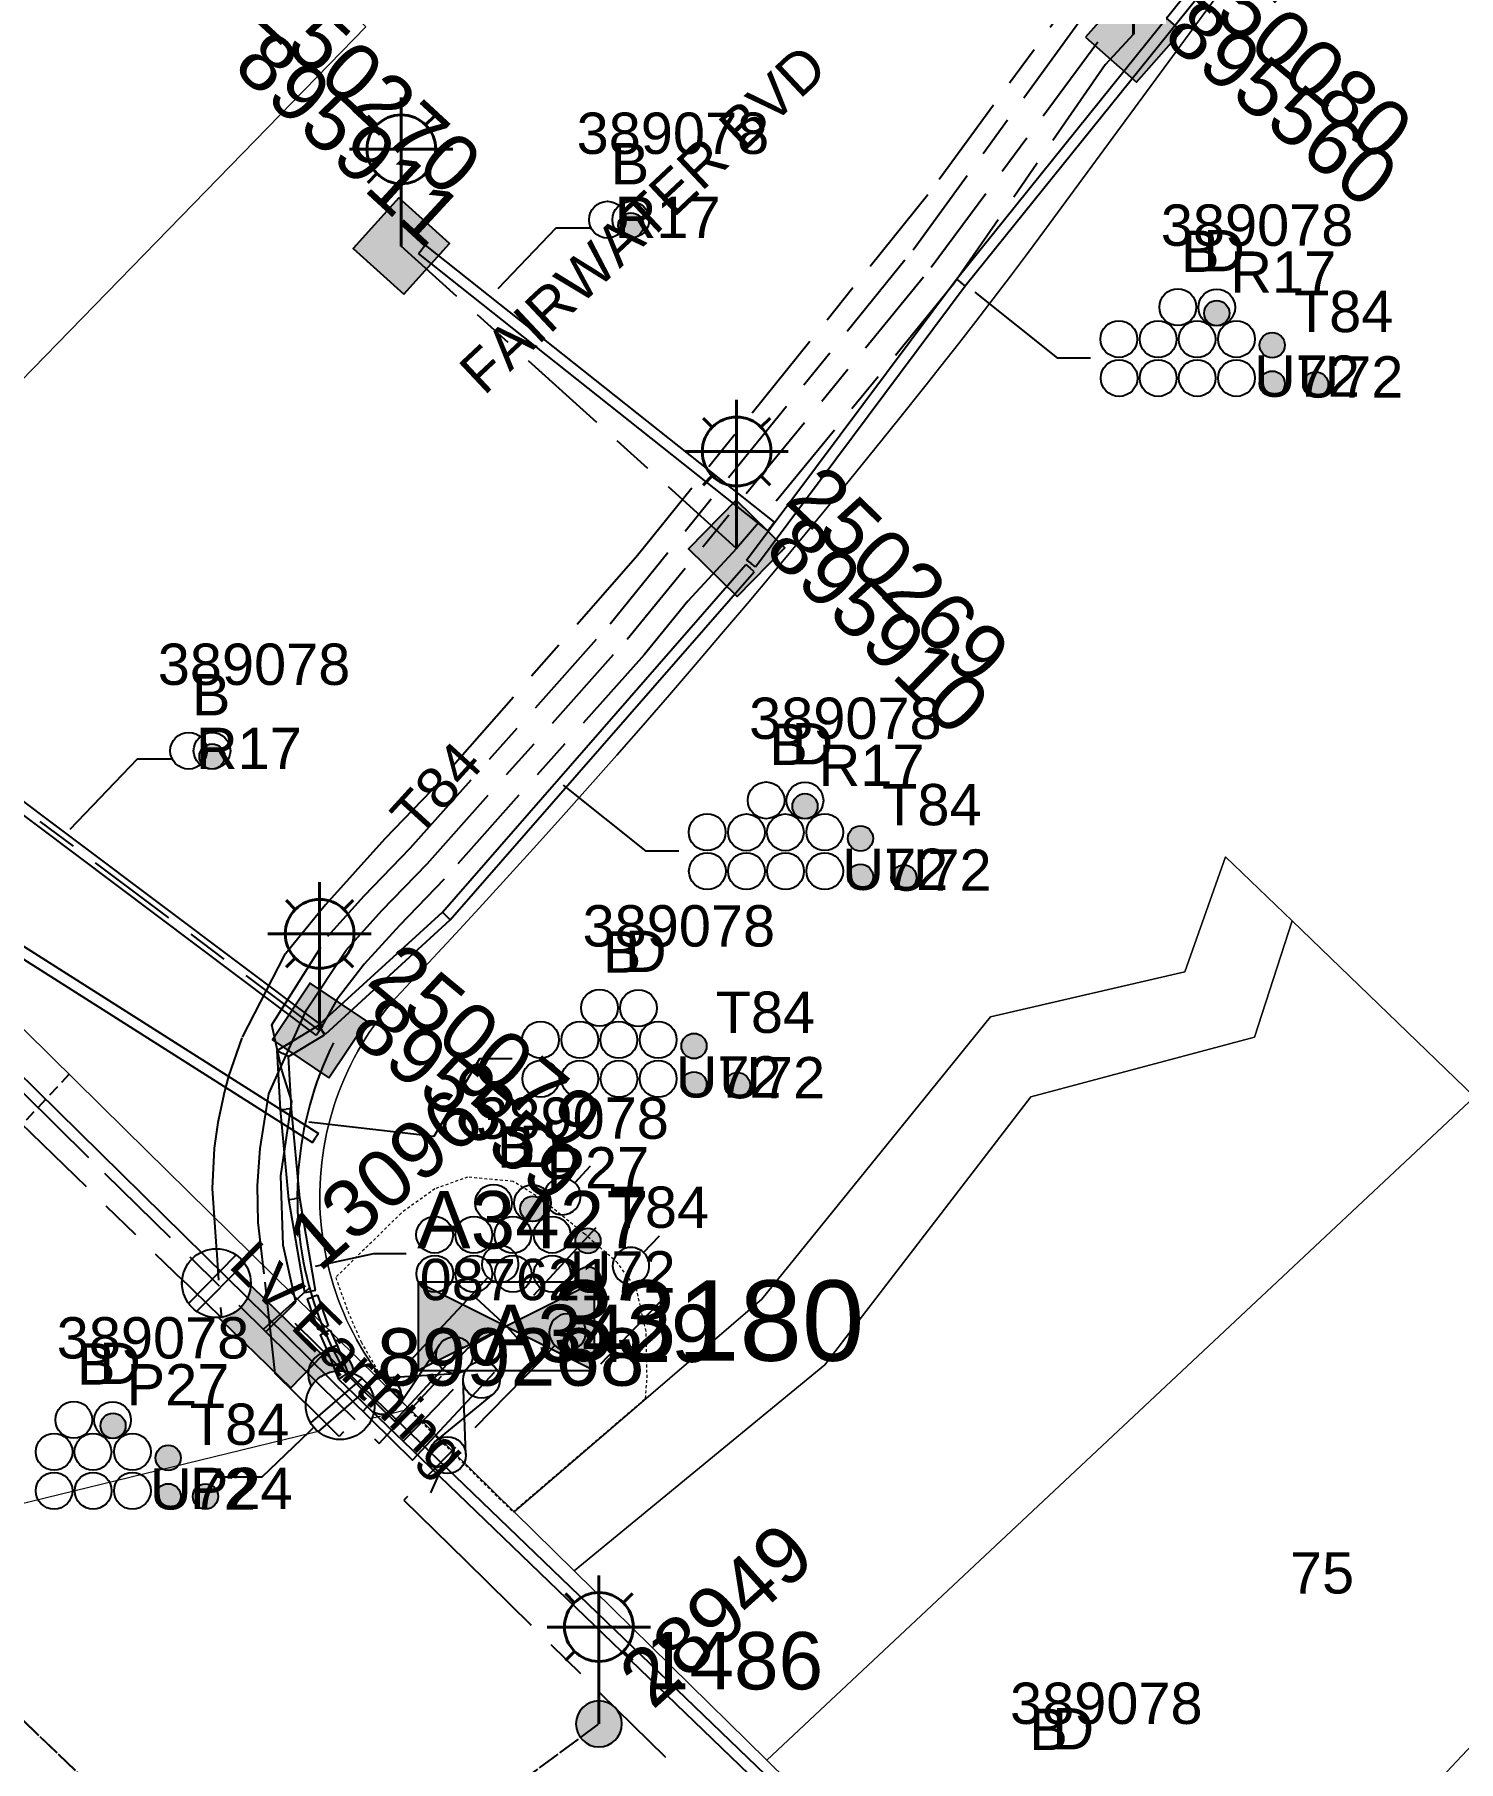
# Model space of a CAD drawing. Header units: metres. Extents: x 305195 to 306755, y 6261447 to 6263623.
# Drawn here: x 305602.4 to 305664.5, y 6262127.2 to 6262202.4 of the extents above; entities that cross this region are included whole.
import ezdxf
from ezdxf.enums import TextEntityAlignment as Align

# ---------------------------------------------------------------- set-up
doc = ezdxf.new("R2010")
doc.units = ezdxf.units.M
for name, pattern in [('Cable Exist OH', [1, 1, 0]), ('Cable Exist UG', [8.2, 4, -1.2, 1.8, -1.2]), ('DASHED', [0.75, 0.5, -0.25]), ('HIDDEN', [0.375, 0.25, -0.125]), ('HIDDEN2', [0.1875, 0.125, -0.0625])]:
    doc.linetypes.add(name, pattern=pattern)
doc.layers.get('0').update_dxf_attribs({"color": 6})
for name, color, linetype, lineweight in [('Cadastre Land Parcels_SP_EXT', 9, 'Continuous', 5), ('Cadastre Other Property_SP_EXT', 9, 'HIDDEN', 5), ('Cadastre Roads_SP_EXT', 9, 'Continuous', 5)]:
    doc.layers.add(name, color=color, linetype=linetype, lineweight=lineweight)
for name, color, linetype in [('Duct_SP_EXT', 7, 'Continuous'), ('Equip_HV_EXT', 7, 'Continuous'), ('Equip_LV_EXT', 7, 'Continuous'), ('Equip_SP_SL_EXT', 7, 'Continuous'), ('Mains_HV_EXT', 7, 'Continuous'), ('Mains_LV_EXT', 7, 'Continuous'), ('Mains_LV_SL_EXT', 7, 'Continuous'), ('Mains_SL_EXT', 7, 'Continuous'), ('Sub_SP_EXT', 7, 'Continuous'), ('SupportsOH_SP_TR_HV_LV_SL_EXT', 7, 'Continuous'), ('SupportsUG_SP_LV_EXT', 7, 'Continuous'), ('SupportsUG_SP_LV_SL_EXT', 7, 'Continuous'), ('Trench_SP_EXT', 7, 'Continuous')]:
    doc.layers.add(name, color=color, linetype=linetype)
doc.layers.add('UNKNOWN_FEATURES', color=1, linetype='DASHED', plot=False)
doc.styles.add('COLUMN_LABEL', font='arial.ttf')
doc.styles.add('iecARIAL', font='arial.ttf', dxfattribs={"height": 2})
doc.styles.add('POLE_LABEL', font='arial.ttf')
doc.styles.get("Standard").update_dxf_attribs({"font": 'arial.ttf'})
doc.styles.add('SWITCH_LABEL', font='arial.ttf', dxfattribs={"height": 2.5})
doc.linetypes.add('Cable E UG', pattern='A,6,-0.5,["E",Standard,S=1.7,R=0,X=0.5,Y=-1],-2.9', length=9.4)

# ---------------------------------------------------------------- blocks, each defined once
blk = doc.blocks.new('SUB_PADMOUNT_EXT')
for points in [[(0, 0), (-3.84, 1.92), (-3.84, -1.92)], [(0, 0), (3.84, 1.92), (3.84, -1.92)]]:
    blk.add_hatch(color=256).paths.add_polyline_path(points)
for p, q in [((3.84, 1.92), (-3.84, -1.92)), ((-3.84, 1.92), (3.84, -1.92))]:
    blk.add_line(p, q)
blk.add_lwpolyline([(-3.84, -1.92), (3.84, -1.92), (3.84, 1.92), (-3.84, 1.92)], close=True)
for tag, height, flags, p in [('ASSET_NUM', 3.5, 8, (2, 2)), ('STREET_CODE', 0.2, 9, (1.5, 0)), ('OPERATING_VOLTAGE', 0.2, 9, (1.5, -0.6)), ('ORIENTATION', 0.2, 9, (1.5, -0.8)), ('CONSTRUCTED_VOLTAGE', 0.2, 9, (1.5, -0.2)), ('NO_PHASES', 0.2, 9, (1.5, -0.4)), ('OWNED_BY', 0.2, 9, (1.5, -1)), ('OPERATED_BY', 0.2, 9, (1.5, -1.2)), ('SECONDARY_VOLTAGE', 0.2, 9, (1.5, -1.6)), ('MAINTAINED_BY', 0.2, 9, (1.5, -1.4)), ('STATE', 0.2, 9, (1.5, -1.8)), ('SUBSTATION_TYPE', 0.2, 9, (1.5, -2.2)), ('PARENT', 0.2, 9, (1.5, -2)), ('STREETNAME', 0.2, 9, (1.5, -3)), ('USAGE', 0.2, 9, (1.5, -2.4)), ('LEGEND', 0.2, 9, (1.5, -2.6)), ('LOCATION', 0.2, 9, (1.5, -2.8)), ('Z', 0.2, 1, (1.5, -3.6)), ('SUBURB', 0.2, 9, (1.5, -3.2)), ('NOTES', 0.2, 9, (1.5, -3.4))]:
    blk.add_attdef(tag, text='', height=height, dxfattribs=dict(flags=flags)).set_placement(p, align=Align.MIDDLE_LEFT)
blk = doc.blocks.new('COLUMN_EXT')
blk.add_hatch(color=256).paths.add_polyline_path([(-1.485, 1.485), (-1.485, -1.485), (1.485, -1.485), (1.485, 1.485)])
blk.add_lwpolyline([(-1.485, -1.485), (1.485, -1.485), (1.485, 1.485), (-1.485, 1.485)], close=True)
for tag, height, style, flags, p in [('ASSET_NUM', 2.5, 'COLUMN_LABEL', 8, (2, 2)), ('STRUCTURE_PLANT_NUMBER', 0.2, 'POLE_LABEL', 9, (1.813, 0.031)), ('STREET_CODE', 0.2, 'COLUMN_LABEL', 9, (1.813, -0.2))]:
    blk.add_attdef(tag, text='', height=height, dxfattribs=dict(style=style, flags=flags)).set_placement(p, align=Align.MIDDLE_LEFT)
at = {"flags": 9}
for tag, p in [('OWNED_BY', (1.813, -0.6)), ('STATE', (1.813, -0.8)), ('COLUMN_TYPE', (1.813, -0.4)), ('STREETNAME', (1.813, -1.6)), ('USAGE', (1.813, -1)), ('LEGEND', (1.813, -1.2)), ('LOCATION', (1.813, -1.4)), ('SUBURB', (1.813, -1.8)), ('NOTES', (1.813, -2))]:
    blk.add_attdef(tag, text='', height=0.2, dxfattribs=at).set_placement(p, align=Align.MIDDLE_LEFT)
at = {"flags": 1}
blk.add_attdef('Z', (1.813, -2.351), '', height=0.2, dxfattribs=at)
blk = doc.blocks.new('PILLAR_EXT')
blk.add_hatch(color=256).paths.add_polyline_path([(-2.475, 0.99), (-2.475, -0.99), (2.475, -0.99), (2.475, 0.99)])
blk.add_lwpolyline([(-2.475, -0.99), (2.475, -0.99), (2.475, 0.99), (-2.475, 0.99)], close=True)
at = {"style": 'iecARIAL', "flags": 8}
blk.add_attdef('ASSET_NUM', (1.5, 3.5), '', height=2.5, dxfattribs=at)
for tag, p, flags in [('OWNED_BY', (0, -0.2), 9), ('STATE', (0, -0.4), 9), ('SUPPORT_TYPE', (0, -0.6), 9), ('USAGE', (0, -0.8), 9), ('LEGEND', (0, -1), 9), ('LOCATION', (0, -1.2), 9), ('NOTES', (0, -1.4), 9), ('PARENT', (0, -1.6), 9), ('STREETNAME', (0, -1.8), 9), ('SUBURB', (0, -2), 1)]:
    blk.add_attdef(tag, p, '', height=0.2, dxfattribs=dict(flags=flags))
blk = doc.blocks.new('DUCT_EXT')
blk.add_circle((0, 0.8), 0.8)
at = {"flags": 1}
blk.add_attdef('Z', (0, 0), '', height=0.2, dxfattribs=at)
at = {"flags": 9}
for tag, p in [('DUCT_CODE', (0, 0)), ('XSECT_TYPE', (0, -0.2)), ('STATE', (0, -0.6)), ('FB_REFERENCE', (0, -0.4)), ('NOTES', (0, -0.8))]:
    blk.add_attdef(tag, text='', height=0.2, dxfattribs=at).set_placement(p, align=Align.MIDDLE_LEFT)
blk = doc.blocks.new('SL_LANTERN_EXT')
at = {"lineweight": 40}
for p, q in [((0, 1.968), (0, 6.468)), ((-1.459, 5.676), (-1.061, 5.278)), ((1.458, 5.676), (1.06, 5.278)), ((-2.25, 4.218), (2.25, 4.218)), ((-1.459, 2.759), (-1.061, 3.157)), ((1.458, 2.759), (1.06, 3.157)), ((0, 0), (0, 2.721))]:
    blk.add_line(p, q, dxfattribs=at)
blk.add_circle((0, 4.218), 1.5, dxfattribs=at)
at = {"style": 'iecARIAL', "flags": 8}
blk.add_attdef('ASSET_NUM', (1.5, 1.5), '', height=2.5, dxfattribs=at)
for tag, p, height, flags in [('CONSTRUCTED_VOLTAGE', (0.981, -0.653), 0.2, 9), ('CONTROL_TYPE', (0.981, -0.853), 0.2, 9), ('OPERATING_VOLTAGE', (0.981, -1.653), 0.2, 9), ('LANTERN_PURPOSE', (0.981, -1.053), 0.2, 9), ('LANTERN_TYPE', (0.981, -1.253), 0.2, 9), ('NO_PHASES', (0.981, -1.453), 0.2, 9), ('LNUMBER', (2.181, -3.253), 2.5, 8), ('ORIENTATION', (0.981, -1.853), 0.2, 9), ('OWNED_BY', (0.981, -2.053), 0.2, 9), ('STATE', (0.981, -2.253), 0.2, 9), ('USAGE', (0.981, -2.453), 0.2, 9), ('CEXIST', (0.981, -2.653), 0.2, 9), ('CNEW', (0.981, -2.853), 0.2, 9), ('CNUMBER', (0.981, -3.053), 0.2, 9), ('CREMOVE', (0.981, -3.253), 0.2, 9), ('CREPLACE', (0.981, -3.453), 0.2, 9), ('LKINGHEIGHT', (0.981, -3.653), 0.2, 9), ('LBRACKET', (0.981, -3.853), 0.2, 9), ('LBRACKETVOCAB', (0.981, -4.053), 0.2, 9), ('LCATEGORY', (0.981, -4.253), 0.2, 9), ('LCHARGE1', (0.981, -4.453), 0.2, 9), ('LCHARGE1PERCENT', (0.981, -4.653), 0.2, 9), ('LCHARGE2', (0.981, -4.853), 0.2, 9), ('LCHARGE2PERCENT', (0.981, -5.053), 0.2, 9), ('LCHARGE3', (0.981, -5.253), 0.2, 9), ('LCHARGE3PERCENT', (0.981, -5.453), 0.2, 9), ('LEXIST', (0.981, -5.653), 0.2, 9), ('LLAMP', (0.981, -5.853), 0.2, 9), ('LLAMPVOCAB', (0.981, -6.053), 0.2, 9), ('LMAST', (0.981, -6.253), 0.2, 9), ('LMASTVOCAB', (0.981, -6.453), 0.2, 9), ('LNEW', (0.981, -6.653), 0.2, 9), ('LANTNUMBER', (0.981, -6.853), 0.2, 9), ('LOUTREACH', (0.981, -7.253), 0.2, 9), ('LOUTREACHVOCAB', (0.981, -7.453), 0.2, 9), ('LRATECODE', (0.981, -7.653), 0.2, 9), ('LREMOVE', (0.981, -7.853), 0.2, 9), ('LREPLACE', (0.981, -8.053), 0.2, 9), ('LTYPE', (0.981, -8.253), 0.2, 9), ('LTYPEVOCAB', (0.981, -8.453), 0.2, 9), ('LEGEND', (0.981, -8.653), 0.2, 9), ('LOCATION', (0.981, -8.853), 0.2, 9), ('NOTES', (0.981, -9.053), 0.2, 9), ('STREETNAME', (0.981, -9.253), 0.2, 9), ('SUBURB', (0.981, -9.453), 0.2, 1)]:
    blk.add_attdef(tag, p, '', height=height, dxfattribs=dict(flags=flags))
blk = doc.blocks.new('POLE_EXT')
blk.add_hatch(color=256).paths.add_polyline_path([(-1, 0, 1), (1, 0, 1)])
blk.add_lwpolyline([(-1, 0, 1), (1, 0, 1)], format="xyb", close=True)
for tag, height, flags, p in [('pNumber', 2.5, 8, (-17.84, 2.067)), ('OWNED_BY', 0.2, 9, (1.355, -0.4)), ('SPECIAL_USE', 0.2, 9, (1.355, -0.8)), ('PARENT', 0.2, 9, (1.355, -0.6)), ('cLV', 0.2, 9, (1.355, -1.4)), ('STATE', 0.2, 9, (1.355, -1)), ('hDepth', 0.2, 9, (1.355, -1.6)), ('USAGE', 0.2, 9, (1.355, -1.2)), ('cHV', 0.2, 9, (1.355, -2)), ('hDia', 0.2, 9, (1.355, -1.8)), ('LBRACKET', 0.2, 9, (1.355, -2.2)), ('LExisting', 0.2, 9, (1.355, -2.4)), ('LANTNUMBER', 0.2, 9, (1.355, -2.6)), ('LOther', 0.2, 9, (1.355, -2.8)), ('LRemove', 0.2, 9, (1.355, -3)), ('cLinedev', 0.2, 9, (1.355, -3.4)), ('pExisting', 0.2, 9, (1.355, -3.8)), ('LEGEND', 0.2, 9, (1.355, -3.2)), ('LOCATION', 0.2, 9, (1.355, -3.6)), ('pFooting', 0.2, 9, (1.355, -4.4)), ('pNew', 0.2, 9, (1.355, -4.6)), ('PFNUMBER', 0.2, 9, (1.355, -4)), ('NEWPFNUMBER', 0.2, 9, (1.355, -4.2)), ('pRelocate', 0.2, 9, (1.355, -5)), ('pRemove', 0.2, 9, (1.355, -5.2)), ('cspan', 0.2, 9, (1.355, -6)), ('pReplace', 0.2, 9, (1.355, -5.4)), ('pStay', 0.2, 9, (1.355, -5.6)), ('pType', 0.2, 9, (1.355, -5.8)), ('STREETNAME', 0.2, 9, (1.355, -6.2)), ('SUBURB', 0.2, 9, (1.355, -6.4)), ('NOTES', 0.2, 9, (1.355, -6.6)), ('MAINTAINED_BY', 0.2, 9, (1.355, -6.814)), ('OPERATED_BY', 0.2, 9, (1.355, -7.014))]:
    blk.add_attdef(tag, text='', height=height, dxfattribs=dict(flags=flags)).set_placement(p, align=Align.MIDDLE_LEFT)
at = {"style": 'POLE_LABEL'}
for tag, height, flags, p in [('ASSET_NUM', 2.5, 8, (2, 2)), ('STRUCTURE_PLANT_NUMBER', 0.2, 9, (1.355, 0.028)), ('STREET_CODE', 0.2, 9, (1.355, -0.2))]:
    blk.add_attdef(tag, text='', height=height, dxfattribs=dict(at, flags=flags)).set_placement(p, align=Align.MIDDLE_LEFT)
at = {"flags": 1}
blk.add_attdef('Z', (1.355, -7.328), '', height=0.2, dxfattribs=at)
blk = doc.blocks.new('LV_UG_DFUSE_CLOSED_EXT')
for points in [[(1, 0), (0, 0)], [(5.04, 0.726), (2.156, -0.717)], [(5.049, -0.707), (2.156, 0.717)], [(6.2, 0.013), (7.2, 0.013)]]:
    blk.add_lwpolyline(points)
for centre in [(1.8, 0), (5.4, 0.011)]:
    blk.add_circle(centre, 0.8)
at = {"flags": 9}
for tag, p in [('ACTUAL_STATUS', (0, 0)), ('OPERATING_VOLTAGE', (0, -0.6)), ('ORIENTATION', (0, -0.8)), ('CONSTRUCTED_VOLTAGE', (0, -0.2)), ('NO_PHASES', (0, -0.4)), ('STATE', (0, -1)), ('SWITCH_TYPE', (0, -1.2)), ('USAGE', (0, -1.4)), ('NOTES', (0, -1.6))]:
    blk.add_attdef(tag, text='', height=0.2, dxfattribs=at).set_placement(p, align=Align.MIDDLE_LEFT)
at = {"flags": 1}
blk.add_attdef('Z', (0, 0), '', height=0.2, dxfattribs=at)
blk = doc.blocks.new('LV_UG_LINKS_CLOSED_EXT')
blk.add_wipeout([(-1.056, 1.057), (-1.18, 0.916), (-1.286, 0.761), (-1.371, 0.594), (-1.435, 0.417), (-1.476, 0.234), (-1.493, 0.047), (-1.487, -0.14), (-1.458, -0.326), (-1.406, -0.506), (-1.331, -0.678), (-1.236, -0.839), (-1.121, -0.988), (-0.988, -1.12), (-0.84, -1.235), (-0.679, -1.331), (-0.506, -1.406), (-0.326, -1.458), (-0.141, -1.487), (0.047, -1.493), (0.233, -1.476), (0.416, -1.435), (0.593, -1.371), (0.76, -1.286), (0.915, -1.181), (1.056, -1.057), (1.18, -0.916), (1.286, -0.761), (1.371, -0.594), (1.435, -0.417), (1.476, -0.234), (1.493, -0.047), (1.487, 0.14), (1.458, 0.326), (1.406, 0.506), (1.331, 0.678), (1.236, 0.839), (1.121, 0.988), (0.988, 1.12), (0.84, 1.235), (0.679, 1.331), (0.506, 1.406), (0.326, 1.458), (0.141, 1.487), (-0.047, 1.493), (-0.233, 1.476), (-0.416, 1.435), (-0.593, 1.371), (-0.76, 1.286), (-0.915, 1.181)])
for p, q in [((-0.25, -1.479), (-0.25, 1.479)), ((0.25, -1.479), (0.25, 1.479))]:
    blk.add_line(p, q)
blk.add_circle((0, 0), 1.5)
at = {"flags": 9}
for tag, p in [('ACTUAL_STATUS', (0, 0)), ('OPERATING_VOLTAGE', (0, -0.6)), ('ORIENTATION', (0, -0.8)), ('CONSTRUCTED_VOLTAGE', (0, -0.2)), ('NO_PHASES', (0, -0.4)), ('STATE', (0, -1)), ('SWITCH_TYPE', (0, -1.2)), ('USAGE', (0, -1.4)), ('NOTES', (0, -1.6))]:
    blk.add_attdef(tag, text='', height=0.2, dxfattribs=at).set_placement(p, align=Align.MIDDLE_LEFT)
at = {"flags": 1}
blk.add_attdef('Z', (0, 0), '', height=0.2, dxfattribs=at)
blk = doc.blocks.new('SWG_HOLEC_SU_EXT')
blk.add_line((1.8, -2), (5.8, -2))
for points in [[(1.8, -0.8, 1), (1.8, 0.8, 1)], [(5.8, -0.8, 1), (5.8, 0.8, 1)]]:
    blk.add_lwpolyline(points, format="xyb", close=True)
for points in [[(1, 0), (0, 0)], [(6.6, 0), (7.6, 0)]]:
    blk.add_lwpolyline(points)
at = {"style": 'SWITCH_LABEL', "flags": 8}
blk.add_attdef('ASSET_NUM', text='', height=2.5, rotation=179.95437, dxfattribs=at).set_placement((-2.4, 0), align=Align.MIDDLE_LEFT)
at = {"flags": 1}
blk.add_attdef('Z', (0, 0), '', height=0.2, dxfattribs=at)
at = {"flags": 9}
for tag, p in [('ACTUAL_STATUS', (0, -0.4)), ('CONSTRUCTED_VOLTAGE', (0, -0.6)), ('NO_PHASES', (0, -0.8)), ('OPERATING_VOLTAGE', (0, -1)), ('ORIENTATION', (0, -1.2)), ('OWNED_BY', (0, -1.4)), ('PARENT', (0, -1.6)), ('STATE', (0, -1.8)), ('SWITCH_TYPE', (0, -2)), ('USAGE', (0, -2.2)), ('STREETNAME', (0, -2.6)), ('SUBURB', (0, -2.8)), ('LOCATION', (0, -2.4)), ('NOTES', (0, -3))]:
    blk.add_attdef(tag, text='', height=0.2, dxfattribs=at).set_placement(p, align=Align.MIDDLE_LEFT)
at = {"style": 'SWITCH_LABEL', "flags": 9}
blk.add_attdef('STREET_CODE', text='', height=0.2, dxfattribs=at).set_placement((0, -0.2), align=Align.MIDDLE_LEFT)
blk = doc.blocks.new('CABLE_LARGE_EXT')
h = blk.add_hatch(color=256)
edge = h.paths.add_edge_path()
edge.add_arc((0, 0.55), 0.55, 0, 360)
blk.add_circle((0, 0.55), 0.55)
at = {"flags": 1}
blk.add_attdef('Z', (0, 0), '', height=0.2, dxfattribs=at)
at = {"flags": 9}
for tag, p in [('COND_CODE', (0, 0)), ('XSECT_SIZE', (0, -0.6)), ('STATE', (0, -0.4)), ('FB_REFERENCE', (0, -0.2)), ('NOTES', (0, -0.8))]:
    blk.add_attdef(tag, text='', height=0.2, dxfattribs=at).set_placement(p, align=Align.MIDDLE_LEFT)

msp = doc.modelspace()

# ---------------------------------------------------------------- linework, layer by layer
at = {"layer": 'Cadastre Land Parcels_SP_EXT', "linetype": 'Continuous'}
for points in [[(305616.862, 6262202.716), (305607.419, 6262211.852), (305578.041, 6262182.331), (305587.836, 6262172.933), (305616.862, 6262202.716)], [(305625.937, 6262135.461), (305636.851, 6262144.433), (305645.828, 6262156.111), (305655.58, 6262158.701), (305657.218, 6262163.77), (305654.321, 6262166.565), (305652.544, 6262161.555), (305644.08, 6262159.59), (305634.115, 6262147.293), (305623.317, 6262138.036), (305625.937, 6262135.461)], [(305634.325, 6262127.214), (305665.159, 6262156.109), (305657.218, 6262163.77), (305655.58, 6262158.701), (305645.828, 6262156.111), (305636.851, 6262144.433), (305625.937, 6262135.461), (305634.325, 6262127.214)], [(305649.98, 6262111.819), (305679.019, 6262142.761), (305665.159, 6262156.109), (305634.325, 6262127.214), (305649.98, 6262111.819)], [(305660.896, 6262101.083), (305689.97, 6262132.196), (305679.019, 6262142.761), (305649.98, 6262111.819), (305657.261, 6262104.659), (305660.896, 6262101.083)]]:
    msp.add_lwpolyline(points, close=True, dxfattribs=at)
msp.add_lwpolyline([(305656.296, 6262207.254), (305646.428, 6262193.835), (305645.69, 6262192.841), (305644.946, 6262191.849), (305644.197, 6262190.862), (305643.442, 6262189.88), (305642.68, 6262188.902), (305641.912, 6262187.929), (305641.216, 6262187.052), (305640.129, 6262185.687), (305639.036, 6262184.327), (305637.937, 6262182.972), (305636.832, 6262181.621), (305635.722, 6262180.275), (305634.606, 6262178.934), (305633.485, 6262177.597), (305632.358, 6262176.266), (305631.225, 6262174.939), (305630.086, 6262173.617), (305628.942, 6262172.299), (305627.793, 6262170.987), (305626.637, 6262169.68), (305625.477, 6262168.377), (305624.311, 6262167.079), (305623.139, 6262165.786), (305621.961, 6262164.498), (305620.779, 6262163.216), (305619.592, 6262161.938), (305618.397, 6262160.665), (305618.181, 6262160.43), (305617.97, 6262160.189), (305617.765, 6262159.943), (305617.567, 6262159.693), (305617.373, 6262159.436), (305617.188, 6262159.176), (305617.008, 6262158.911), (305616.835, 6262158.642), (305616.668, 6262158.368), (305616.508, 6262158.092), (305616.355, 6262157.809), (305616.209, 6262157.524), (305616.07, 6262157.235), (305615.938, 6262156.944), (305615.814, 6262156.649), (305615.696, 6262156.352), (305615.587, 6262156.051), (305615.484, 6262155.748), (305615.389, 6262155.441), (305615.301, 6262155.134), (305615.222, 6262154.823), (305615.149, 6262154.512), (305615.085, 6262154.199), (305615.029, 6262153.885), (305614.98, 6262153.568), (305614.94, 6262153.252), (305614.907, 6262152.933), (305614.882, 6262152.615), (305614.865, 6262152.297), (305614.856, 6262151.976), (305614.854, 6262151.658), (305614.861, 6262151.339), (305614.875, 6262151.02), (305614.898, 6262150.701), (305614.928, 6262150.384), (305614.966, 6262150.067), (305615.012, 6262149.75), (305615.066, 6262149.436), (305615.127, 6262149.123), (305615.197, 6262148.812), (305615.274, 6262148.501), (305615.358, 6262148.194), (305615.45, 6262147.888), (305615.551, 6262147.585), (305615.657, 6262147.284), (305615.772, 6262146.987), (305615.894, 6262146.691), (305616.023, 6262146.398), (305616.16, 6262146.11), (305616.303, 6262145.825), (305616.454, 6262145.543), (305616.612, 6262145.265), (305616.775, 6262144.991), (305616.947, 6262144.722), (305617.124, 6262144.456), (305617.309, 6262144.195), (305617.5, 6262143.939), (305617.697, 6262143.687), (305617.899, 6262143.441), (305618.109, 6262143.198), (305618.324, 6262142.962), (305618.545, 6262142.731), (305618.772, 6262142.505), (305623.317, 6262138.036), (305634.115, 6262147.293), (305644.08, 6262159.59), (305652.544, 6262161.555), (305654.321, 6262166.565), (305657.218, 6262163.77), (305665.159, 6262156.109)], dxfattribs=at)
at = {"layer": 'Cadastre Other Property_SP_EXT', "linetype": 'HIDDEN2'}
msp.add_lwpolyline([(305615.546, 6262148.242), (305616.075, 6262146.77), (305616.65, 6262145.436), (305617.593, 6262143.804), (305618.789, 6262142.424), (305623.272, 6262138.032), (305629.044, 6262142.976), (305629.113, 6262143.873), (305629.067, 6262145.896), (305628.65, 6262147.748), (305627.825, 6262148.885), (305626.399, 6262150.127), (305624.468, 6262151.691), (305623.272, 6262152.426), (305621.295, 6262152.61), (305619.869, 6262152.105), (305618.398, 6262151.047), (305615.546, 6262148.242)], close=True, dxfattribs=at)
at = {"layer": 'Cadastre Roads_SP_EXT', "linetype": 'Continuous'}
for points in [[(305599.852, 6262161.104), (305606.36, 6262154.706), (305618.304, 6262142.957), (305618.772, 6262142.505), (305618.545, 6262142.731), (305618.545, 6262142.731), (305618.324, 6262142.962), (305618.109, 6262143.198), (305617.899, 6262143.441), (305617.697, 6262143.687), (305617.5, 6262143.939), (305617.309, 6262144.195), (305617.124, 6262144.456), (305616.947, 6262144.722), (305616.775, 6262144.991), (305616.612, 6262145.265), (305616.454, 6262145.543), (305616.303, 6262145.825), (305616.16, 6262146.11), (305616.023, 6262146.398), (305615.894, 6262146.691), (305615.772, 6262146.987), (305615.657, 6262147.284), (305615.551, 6262147.585), (305615.45, 6262147.888), (305615.358, 6262148.193), (305615.274, 6262148.501), (305615.197, 6262148.812), (305615.127, 6262149.123), (305615.066, 6262149.436), (305615.012, 6262149.75), (305614.966, 6262150.067), (305614.928, 6262150.384), (305614.898, 6262150.701), (305614.875, 6262151.02), (305614.861, 6262151.339), (305614.854, 6262151.658), (305614.856, 6262151.976), (305614.865, 6262152.297), (305614.882, 6262152.615), (305614.907, 6262152.933), (305614.94, 6262153.252), (305614.98, 6262153.568), (305615.029, 6262153.885), (305615.085, 6262154.199), (305615.149, 6262154.512), (305615.222, 6262154.823), (305615.301, 6262155.134), (305615.389, 6262155.441), (305615.484, 6262155.748), (305615.587, 6262156.051), (305615.696, 6262156.352), (305615.814, 6262156.649), (305615.938, 6262156.944), (305616.07, 6262157.235), (305616.209, 6262157.524), (305616.355, 6262157.809), (305616.508, 6262158.092), (305616.668, 6262158.369), (305616.835, 6262158.642), (305617.008, 6262158.911), (305617.188, 6262159.176), (305617.373, 6262159.436), (305617.567, 6262159.693), (305617.765, 6262159.943), (305617.97, 6262160.189), (305618.181, 6262160.43), (305618.397, 6262160.665), (305619.592, 6262161.938), (305620.779, 6262163.216), (305621.961, 6262164.498), (305623.139, 6262165.786), (305624.311, 6262167.079), (305625.477, 6262168.377), (305626.638, 6262169.68), (305627.793, 6262170.987), (305628.942, 6262172.299), (305630.086, 6262173.617), (305631.225, 6262174.939), (305632.358, 6262176.266), (305633.485, 6262177.597), (305634.606, 6262178.934), (305635.722, 6262180.275), (305636.832, 6262181.621), (305637.937, 6262182.972), (305639.036, 6262184.327), (305640.129, 6262185.687), (305641.216, 6262187.052), (305641.912, 6262187.929), (305642.68, 6262188.903), (305643.442, 6262189.88), (305644.197, 6262190.862), (305644.946, 6262191.849), (305645.69, 6262192.841), (305646.428, 6262193.835), (305656.296, 6262207.254)], [(305616.861, 6262202.716), (305587.836, 6262172.933)], [(305666.905, 6262095.156), (305660.896, 6262101.083), (305657.261, 6262104.659), (305649.98, 6262111.819), (305634.325, 6262127.214), (305625.937, 6262135.461), (305623.317, 6262138.036), (305618.772, 6262142.505), (305589.481, 6262135.365), (305588.969, 6262134.779), (305597.794, 6262126.315), (305609.889, 6262114.715), (305621.544, 6262103.537), (305621.913, 6262103.183), (305640.035, 6262085.822), (305651.021, 6262075.297), (305665.307, 6262061.307)]]:
    msp.add_lwpolyline(points, dxfattribs=at)
at = {"layer": 'Duct_SP_EXT'}
for p, q in [((305642.592, 6262191.716), (305654.994, 6262207.129)), ((305642.972, 6262191.422), (305655.368, 6262206.828)), ((305619.16, 6262192.831), (305619.309, 6262193.019)), ((305634.363, 6262180.767), (305619.16, 6262192.831)), ((305619.458, 6262193.207), (305619.309, 6262193.019)), ((305634.661, 6262181.143), (305619.458, 6262193.207)), ((305633.451, 6262179.483), (305642.592, 6262191.716)), ((305633.836, 6262179.196), (305642.972, 6262191.422)), ((305642.592, 6262191.716), (305642.782, 6262191.569)), ((305642.972, 6262191.422), (305642.782, 6262191.569)), ((305634.363, 6262180.767), (305634.512, 6262180.955)), ((305634.661, 6262181.143), (305634.512, 6262180.955)), ((305620.196, 6262164.15), (305633.421, 6262179.287)), ((305633.421, 6262179.287), (305633.601, 6262179.129)), ((305633.451, 6262179.483), (305633.643, 6262179.339)), ((305633.782, 6262178.971), (305633.601, 6262179.129)), ((305633.836, 6262179.196), (305633.643, 6262179.339)), ((305620.54, 6262163.814), (305633.782, 6262178.971)), ((305614.99, 6262159.184), (305598.396, 6262171.641)), ((305614.702, 6262158.8), (305598.108, 6262171.257)), ((305590.856, 6262169.691), (305614.791, 6262154.519)), ((305590.568, 6262169.305), (305614.534, 6262154.114)), ((305614.774, 6262159.196), (305620.196, 6262164.15)), ((305620.196, 6262164.15), (305620.368, 6262163.982)), ((305615.098, 6262158.842), (305620.54, 6262163.814)), ((305620.54, 6262163.814), (305620.368, 6262163.982)), ((305613.001, 6262158.125), (305614.811, 6262159.224)), ((305613.496, 6262157.864), (305615.06, 6262158.814)), ((305614.702, 6262158.8), (305614.846, 6262158.992)), ((305614.774, 6262159.196), (305614.936, 6262159.019)), ((305614.811, 6262159.224), (305614.936, 6262159.019)), ((305614.99, 6262159.184), (305614.846, 6262158.992)), ((305615.06, 6262158.814), (305614.936, 6262159.019)), ((305615.098, 6262158.842), (305614.936, 6262159.019)), ((305613.146, 6262155.551), (305613.001, 6262158.125)), ((305613.001, 6262158.125), (305613.248, 6262157.994)), ((305613.496, 6262157.864), (305613.248, 6262157.994)), ((305613.625, 6262155.587), (305613.496, 6262157.864)), ((305613.146, 6262155.551), (305613.386, 6262155.569)), ((305613.508, 6262151.638), (305613.146, 6262155.551)), ((305613.625, 6262155.587), (305613.386, 6262155.569)), ((305613.984, 6262151.701), (305613.625, 6262155.587)), ((305614.534, 6262154.114), (305614.663, 6262154.317)), ((305614.791, 6262154.519), (305614.663, 6262154.317)), ((305613.508, 6262151.638), (305613.746, 6262151.669)), ((305614.199, 6262147.588), (305613.508, 6262151.638)), ((305613.984, 6262151.701), (305613.746, 6262151.669)), ((305614.672, 6262147.668), (305613.984, 6262151.701)), ((305614.199, 6262147.588), (305614.436, 6262147.628)), ((305614.672, 6262147.668), (305614.436, 6262147.628)), ((305614.296, 6262147.305), (305614.522, 6262147.386)), ((305614.296, 6262147.305), (305614.769, 6262145.975)), ((305614.748, 6262147.466), (305614.522, 6262147.386)), ((305614.748, 6262147.466), (305615.221, 6262146.136)), ((305614.769, 6262145.975), (305614.995, 6262146.056)), ((305615.221, 6262146.136), (305614.995, 6262146.056)), ((305614.864, 6262145.745), (305615.082, 6262145.844)), ((305615.301, 6262145.944), (305615.082, 6262145.844)), ((305615.301, 6262145.944), (305615.603, 6262145.282)), ((305615.603, 6262145.282), (305615.382, 6262145.188)), ((305618.48, 6262141.106), (305618.646, 6262141.279)), ((305618.48, 6262141.106), (305618.646, 6262141.279)), ((305618.48, 6262141.106), (305653.11, 6262107.798)), ((305618.813, 6262141.452), (305618.646, 6262141.279)), ((305618.813, 6262141.452), (305618.646, 6262141.279)), ((305618.813, 6262141.452), (305653.443, 6262108.144))]:
    msp.add_line(p, q, dxfattribs=at)
for points in [[(305626.63, 6262193.941), (305625.139, 6262193.941), (305622.614, 6262191.299)], [(305648.43, 6262188.283), (305647.006, 6262188.283), (305643.408, 6262191.16)], [(305608.382, 6262170.815), (305606.892, 6262170.815), (305603.966, 6262167.754)], [(305630.491, 6262166.806), (305629.067, 6262166.806), (305625.469, 6262169.683)], [(305623.236, 6262157.765), (305621.811, 6262157.765), (305619.822, 6262154.384), (305614.372, 6262155.003)], [(305623.236, 6262157.765), (305621.811, 6262157.765), (305619.822, 6262154.384), (305614.372, 6262155.003)], [(305618.618, 6262149.274), (305617.194, 6262149.274), (305614.65, 6262148.713)], [(305610.275, 6262139.564), (305612.337, 6262139.564), (305616.125, 6262143.173)]]:
    msp.add_lwpolyline(points, dxfattribs=at)
at = {"layer": 'Mains_HV_EXT', "linetype": 'Cable Exist UG'}
msp.add_lwpolyline([(305622.982, 6262146.114), (305624.404, 6262144.557), (305618.52, 6262138.546), (305618.52, 6262138.546), (305621.214, 6262135.897), (305632.221, 6262125.075), (305632.221, 6262125.075), (305652.466, 6262105.572), (305642.551, 6262090.764), (305642.551, 6262090.764), (305640.812, 6262089.232), (305642.389, 6262089.874)], dxfattribs=at)
at = {"layer": 'Mains_HV_EXT', "linetype": 'Cable Exist OH'}
msp.add_lwpolyline([(305591.577, 6262138.907), (305612.977, 6262118.322)], dxfattribs=at)
at = {"layer": 'Mains_LV_EXT', "linetype": 'Cable Exist OH'}
msp.add_lwpolyline([(305612.931, 6262118.389), (305591.557, 6262138.925)], dxfattribs=at)
at = {"layer": 'Mains_LV_SL_EXT', "linetype": 'Cable Exist UG'}
for points in [[(305650.305, 6262202.388), (305649.071, 6262201.055), (305649.071, 6262201.055), (305642.468, 6262191.497), (305633.882, 6262181.002), (305633.015, 6262179.994)], [(305633.015, 6262179.994), (305618.404, 6262193.158)], [(305633.015, 6262179.994), (305630.888, 6262177.697), (305630.888, 6262177.697), (305628.984, 6262175.364), (305620.269, 6262165.59), (305618.321, 6262163.572), (305616.785, 6262161.881), (305615.604, 6262160.365), (305614.846, 6262158.992)], [(305614.846, 6262158.992), (305597.889, 6262171.684)]]:
    msp.add_lwpolyline(points, dxfattribs=at)
at = {"layer": 'Mains_SL_EXT', "linetype": 'Cable Exist OH'}
for points in [[(305591.557, 6262138.925), (305612.931, 6262118.389)], [(305612.931, 6262118.389), (305627.014, 6262128.801)]]:
    msp.add_lwpolyline(points, dxfattribs=at)
at = {"layer": 'Trench_SP_EXT', "linetype": 'Cable Exist UG'}
for points in [[(305614.381, 6262147.756), (305612.381, 6262145.983)], [(305618.646, 6262141.279), (305620.676, 6262143.371)]]:
    msp.add_lwpolyline(points, dxfattribs=at)
at = {"layer": 'UNKNOWN_FEATURES'}
for points in [[(305615.448, 6262158.454), (305615.295, 6262158.14), (305615.145, 6262157.808), (305615.004, 6262157.476), (305614.87, 6262157.14), (305614.745, 6262156.802), (305614.627, 6262156.457), (305614.518, 6262156.112), (305614.418, 6262155.766), (305614.326, 6262155.418), (305614.241, 6262155.064), (305614.165, 6262154.707), (305614.099, 6262154.352), (305614.041, 6262153.996), (305613.992, 6262153.64), (305613.95, 6262153.28), (305613.917, 6262152.919), (305613.894, 6262152.558), (305613.879, 6262152.195), (305613.873, 6262151.831), (305613.876, 6262151.472), (305613.887, 6262151.113), (305613.906, 6262150.749), (305613.935, 6262150.389), (305613.972, 6262150.03), (305614.018, 6262149.668), (305614.072, 6262149.312), (305614.135, 6262148.955), (305614.207, 6262148.599), (305614.287, 6262148.246), (305614.376, 6262147.896), (305614.472, 6262147.548), (305614.578, 6262147.201), (305614.692, 6262146.857), (305614.814, 6262146.518), (305614.944, 6262146.18), (305615.082, 6262145.844), (305615.228, 6262145.515), (305615.382, 6262145.188), (305615.545, 6262144.864), (305615.713, 6262144.546), (305615.891, 6262144.23), (305616.076, 6262143.917), (305616.269, 6262143.612), (305616.459, 6262143.324)], [(305603.94, 6262157.093), (305599.291, 6262152.149)]]:
    msp.add_lwpolyline(points, dxfattribs=at)

# ---------------------------------------------------------------- block references
at = {"layer": 'Duct_SP_EXT'}
for name, p in [('DUCT_EXT', (305627.387, 6262193.51)), ('DUCT_EXT', (305628.405, 6262193.51)), ('CABLE_LARGE_EXT', (305628.405, 6262193.51)), ('DUCT_EXT', (305652.237, 6262189.699)), ('DUCT_EXT', (305653.931, 6262189.69)), ('CABLE_LARGE_EXT', (305653.931, 6262189.69)), ('DUCT_EXT', (305649.669, 6262188.312)), ('DUCT_EXT', (305651.378, 6262188.306)), ('DUCT_EXT', (305653.075, 6262188.306)), ('DUCT_EXT', (305654.792, 6262188.312)), ('CABLE_LARGE_EXT', (305656.35, 6262188.292)), ('DUCT_EXT', (305649.678, 6262186.613)), ('DUCT_EXT', (305651.378, 6262186.613)), ('DUCT_EXT', (305653.084, 6262186.613)), ('DUCT_EXT', (305654.792, 6262186.613)), ('CABLE_LARGE_EXT', (305656.35, 6262186.619)), ('CABLE_LARGE_EXT', (305658.243, 6262186.585)), ('DUCT_EXT', (305609.139, 6262170.383)), ('DUCT_EXT', (305610.157, 6262170.383)), ('CABLE_LARGE_EXT', (305610.157, 6262170.383)), ('DUCT_EXT', (305634.297, 6262168.222)), ('DUCT_EXT', (305635.992, 6262168.213)), ('CABLE_LARGE_EXT', (305635.992, 6262168.213)), ('DUCT_EXT', (305631.73, 6262166.834)), ('DUCT_EXT', (305633.439, 6262166.828)), ('DUCT_EXT', (305635.136, 6262166.828)), ('DUCT_EXT', (305636.852, 6262166.834)), ('CABLE_LARGE_EXT', (305638.411, 6262166.814)), ('DUCT_EXT', (305631.739, 6262165.136)), ('DUCT_EXT', (305633.439, 6262165.136)), ('DUCT_EXT', (305635.145, 6262165.136)), ('DUCT_EXT', (305636.852, 6262165.136)), ('CABLE_LARGE_EXT', (305638.411, 6262165.142)), ('CABLE_LARGE_EXT', (305640.304, 6262165.107)), ('DUCT_EXT', (305627.042, 6262159.181)), ('DUCT_EXT', (305628.736, 6262159.173)), ('DUCT_EXT', (305624.474, 6262157.794)), ('DUCT_EXT', (305626.184, 6262157.788)), ('DUCT_EXT', (305627.88, 6262157.788)), ('DUCT_EXT', (305629.597, 6262157.794)), ('CABLE_LARGE_EXT', (305631.156, 6262157.774)), ('DUCT_EXT', (305624.483, 6262156.096)), ('DUCT_EXT', (305626.184, 6262156.096)), ('DUCT_EXT', (305627.889, 6262156.096)), ('DUCT_EXT', (305629.597, 6262156.096)), ('CABLE_LARGE_EXT', (305631.156, 6262156.101)), ('CABLE_LARGE_EXT', (305633.049, 6262156.067)), ('DUCT_EXT', (305622.424, 6262150.69)), ('DUCT_EXT', (305624.119, 6262150.681)), ('CABLE_LARGE_EXT', (305624.136, 6262150.686)), ('DUCT_EXT', (305619.857, 6262149.303)), ('DUCT_EXT', (305621.566, 6262149.297)), ('DUCT_EXT', (305623.263, 6262149.297)), ('DUCT_EXT', (305624.98, 6262149.303)), ('CABLE_LARGE_EXT', (305626.538, 6262149.283)), ('DUCT_EXT', (305619.866, 6262147.604)), ('DUCT_EXT', (305621.566, 6262147.604)), ('DUCT_EXT', (305623.272, 6262147.604)), ('DUCT_EXT', (305624.98, 6262147.604)), ('CABLE_LARGE_EXT', (305626.538, 6262147.61)), ('DUCT_EXT', (305604.133, 6262141.239)), ('DUCT_EXT', (305605.827, 6262141.23)), ('CABLE_LARGE_EXT', (305605.845, 6262141.235)), ('DUCT_EXT', (305603.275, 6262139.846)), ('DUCT_EXT', (305604.971, 6262139.846)), ('DUCT_EXT', (305606.688, 6262139.852)), ('CABLE_LARGE_EXT', (305608.247, 6262139.832)), ('DUCT_EXT', (305603.275, 6262138.153)), ('DUCT_EXT', (305604.98, 6262138.153)), ('DUCT_EXT', (305606.688, 6262138.153)), ('CABLE_LARGE_EXT', (305608.247, 6262138.159)), ('CABLE_LARGE_EXT', (305609.872, 6262138.158))]:
    msp.add_blockref(name, p, dxfattribs=at)
at = {"layer": 'Equip_HV_EXT'}
ref = msp.add_blockref('SWG_HOLEC_SU_EXT', (305621.494, 6262147.506), dxfattribs=dict(at, rotation=47.36854831570194))
ref.add_attrib('ASSET_NUM', 'A3427', dxfattribs={"layer": '0', "height": 2.5, "style": 'SWITCH_LABEL'}).set_placement((305619.095, 6262148.756), align=Align.BOTTOM_LEFT)
ref = msp.add_blockref('SWG_HOLEC_SU_EXT', (305624.404, 6262144.557), dxfattribs=dict(at, rotation=46.30789550176076))
ref.add_attrib('ASSET_NUM', 'A3429', dxfattribs={"layer": '0', "height": 2.5, "style": 'SWITCH_LABEL'}).set_placement((305622.005, 6262145.807), align=Align.MIDDLE_LEFT)
at = {"layer": 'Equip_LV_EXT'}
for p, rotation in [((305622.291, 6262145.746), 209.5448042261071), ((305622.645, 6262145.422), 245.5448042474595)]:
    msp.add_blockref('LV_UG_DFUSE_CLOSED_EXT', p, dxfattribs=dict(at, rotation=rotation))
at = {"layer": 'Equip_SP_SL_EXT'}
ref = msp.add_blockref('SL_LANTERN_EXT', (305650.305, 6262202.389), dxfattribs=at)
ref.add_attrib('ASSET_NUM', '250080', dxfattribs={"layer": '0', "height": 2.5, "rotation": 318.44361, "style": 'iecARIAL'}).set_placement((305651.805, 6262203.889), align=Align.BOTTOM_LEFT)
ref = msp.add_blockref('SL_LANTERN_EXT', (305618.404, 6262193.158), dxfattribs=at)
ref.add_attrib('ASSET_NUM', '250270', dxfattribs={"layer": '0', "height": 2.5, "rotation": 317.27388, "style": 'iecARIAL'}).set_placement((305619.904, 6262194.658), align=Align.BOTTOM_RIGHT)
ref = msp.add_blockref('SL_LANTERN_EXT', (305633.015, 6262179.994), dxfattribs=at)
ref.add_attrib('ASSET_NUM', '250269', dxfattribs={"layer": '0', "height": 2.5, "rotation": 315.65794, "style": 'iecARIAL'}).set_placement((305634.515, 6262181.494), align=Align.BOTTOM_LEFT)
ref = msp.add_blockref('SL_LANTERN_EXT', (305614.846, 6262158.992), dxfattribs=at)
ref.add_attrib('ASSET_NUM', '250079', dxfattribs={"layer": '0', "height": 2.5, "rotation": 320.30093, "style": 'iecARIAL'}).set_placement((305616.346, 6262160.492), align=Align.BOTTOM_LEFT)
ref = msp.add_blockref('SL_LANTERN_EXT', (305627.014, 6262128.801), dxfattribs=at)
ref.add_attrib('ASSET_NUM', '28949', dxfattribs={"layer": '0', "height": 2.5, "rotation": 42.04552, "style": 'iecARIAL'}).set_placement((305628.514, 6262130.301), align=Align.MIDDLE_LEFT)
at = {"layer": 'Sub_SP_EXT'}
ref = msp.add_blockref('SUB_PADMOUNT_EXT', (305622.982, 6262146.114), dxfattribs=at)
ref.add_attrib('ASSET_NUM', '33180', dxfattribs={"layer": '0', "height": 3.5}).set_placement((305624.982, 6262146.364), align=Align.MIDDLE_LEFT)
at = {"layer": 'SupportsOH_SP_TR_HV_LV_SL_EXT'}
ref = msp.add_blockref('POLE_EXT', (305615.343, 6262144.028), dxfattribs=at)
ref.add_attrib('ASSET_NUM', '899268', dxfattribs={"layer": '0', "height": 2.5, "style": 'POLE_LABEL'}).set_placement((305617.343, 6262144.778), align=Align.MIDDLE_LEFT)
ref = msp.add_blockref('POLE_EXT', (305627.014, 6262128.801), dxfattribs=at)
ref.add_attrib('ASSET_NUM', '1486', dxfattribs={"layer": '0', "height": 2.5, "style": 'POLE_LABEL'}).set_placement((305629.014, 6262129.551), align=Align.BOTTOM_LEFT)
at = {"layer": 'SupportsUG_SP_LV_EXT'}
ref = msp.add_blockref('PILLAR_EXT', (305612.508, 6262145.87), dxfattribs=dict(at, rotation=315.8807854536704))
ref.add_attrib('ASSET_NUM', '130968', dxfattribs={"layer": '0', "height": 2.5, "rotation": 40.93274, "style": 'iecARIAL'}).set_placement((305614.008, 6262149.37), align=Align.MIDDLE_LEFT)
at = {"layer": 'SupportsUG_SP_LV_SL_EXT'}
ref = msp.add_blockref('COLUMN_EXT', (305650.305, 6262202.389), dxfattribs=dict(at, rotation=318.4289212315987))
ref.add_attrib('ASSET_NUM', '895560', dxfattribs={"layer": '0', "height": 2.5, "rotation": 320.0204, "style": 'COLUMN_LABEL'}).set_placement((305652.305, 6262203.139), align=Align.MIDDLE_LEFT)
ref = msp.add_blockref('COLUMN_EXT', (305618.404, 6262193.158), dxfattribs=dict(at, rotation=47.98954621761283))
ref.add_attrib('ASSET_NUM', '895911', dxfattribs={"layer": '0', "height": 2.5, "rotation": 317.27388, "style": 'COLUMN_LABEL'}).set_placement((305620.404, 6262193.908), align=Align.MIDDLE_RIGHT)
ref = msp.add_blockref('COLUMN_EXT', (305633.015, 6262179.994), dxfattribs=dict(at, rotation=45.65793681521256))
ref.add_attrib('ASSET_NUM', '895910', dxfattribs={"layer": '0', "height": 2.5, "rotation": 315.65794, "style": 'COLUMN_LABEL'}).set_placement((305635.015, 6262180.744), align=Align.MIDDLE_LEFT)
ref = msp.add_blockref('COLUMN_EXT', (305614.846, 6262158.992), dxfattribs=dict(at, rotation=56.19426595624328))
ref.add_attrib('ASSET_NUM', '895559', dxfattribs={"layer": '0', "height": 2.5, "rotation": 320.30093, "style": 'COLUMN_LABEL'}).set_placement((305616.846, 6262159.742), align=Align.MIDDLE_LEFT)

# ---------------------------------------------------------------- texts
at = {"layer": 'Cadastre Land Parcels_SP_EXT'}
msp.add_text('75', height=1.8, dxfattribs=at).set_placement((305657.121, 6262134.476))
at = {"layer": 'Cadastre Other Property_SP_EXT'}
msp.add_text('087621', height=1.8, dxfattribs=at).set_placement((305619.202, 6262147.253))
at = {"layer": 'Cadastre Roads_SP_EXT'}
msp.add_text('FAIRWATER BVD', height=1.8, rotation=43.2015, dxfattribs=at).set_placement((305622.01, 6262186.61))
at = {"layer": 'Duct_SP_EXT'}
for s, p in [('389078', (305626.042, 6262197.174)), ('B', (305627.529, 6262195.845)), ('R17', (305627.704, 6262193.51)), ('389078', (305651.496, 6262193.173)), ('B', (305652.379, 6262192.034)), ('D', (305653.342, 6262192.063)), ('R17', (305654.525, 6262191.125)), ('T84', (305657.295, 6262189.412)), ('U72', (305655.558, 6262186.596)), ('U72', (305657.451, 6262186.562)), ('389078', (305607.794, 6262174.048)), ('B', (305609.281, 6262172.719)), ('389078', (305633.557, 6262171.696)), ('B', (305634.44, 6262170.557)), ('D', (305635.403, 6262170.586)), ('R17', (305609.456, 6262170.383)), ('R17', (305636.586, 6262169.648)), ('T84', (305639.356, 6262167.935)), ('U72', (305637.619, 6262165.119)), ('U72', (305639.512, 6262165.085)), ('389078', (305626.301, 6262162.655)), ('D', (305628.148, 6262161.546)), ('B', (305627.184, 6262161.516)), ('T84', (305632.101, 6262158.894)), ('U72', (305630.363, 6262156.079)), ('U72', (305632.257, 6262156.044)), ('389078', (305621.671, 6262154.282)), ('B', (305622.567, 6262153.025)), ('D', (305623.53, 6262153.054)), ('P27', (305624.73, 6262152.121)), ('T84', (305627.483, 6262150.403)), ('U72', (305625.746, 6262147.587)), ('389078', (305603.392, 6262144.713)), ('B', (305604.275, 6262143.574)), ('D', (305605.239, 6262143.604)), ('P27', (305606.438, 6262142.67)), ('U72', (305607.454, 6262138.136)), ('P24', (305609.193, 6262138.158)), ('389078', (305644.925, 6262128.797)), ('D', (305646.771, 6262127.687)), ('B', (305645.768, 6262127.661))]:
    msp.add_text(s, height=1.8, dxfattribs=at).set_placement(p)
at = {"layer": 'Mains_LV_EXT'}
msp.add_text('T84', height=1.8, rotation=47.72299, dxfattribs=at).set_placement((305619.138, 6262167.318))

# ---------------------------------------------------------------- next in the draw order: block references
at = {"layer": 'Equip_LV_EXT'}
for p, rotation in [((305610.349, 6262147.993), 315.402069149962), ((305615.739, 6262142.684), 310.9327414857871)]:
    msp.add_blockref('LV_UG_LINKS_CLOSED_EXT', p, dxfattribs=dict(at, rotation=rotation))

# ---------------------------------------------------------------- next in the draw order: linework, layer by layer
at = {"layer": 'Duct_SP_EXT'}
for p, q in [((305614.864, 6262145.745), (305615.161, 6262145.093)), ((305615.603, 6262145.282), (305616.081, 6262144.082)), ((305615.161, 6262145.093), (305615.382, 6262145.188)), ((305615.161, 6262145.093), (305615.673, 6262143.808)), ((305615.673, 6262143.808), (305615.877, 6262143.945)), ((305615.673, 6262143.808), (305618.48, 6262141.106)), ((305616.081, 6262144.082), (305615.877, 6262143.945)), ((305616.081, 6262144.082), (305618.813, 6262141.452))]:
    msp.add_line(p, q, dxfattribs=at)
at = {"layer": 'Mains_HV_EXT', "linetype": 'Cable Exist UG'}
for points in [[(305658.73, 6262219.144), (305641.341, 6262195.387), (305628.7, 6262179.683), (305619.716, 6262169.454), (305617.69, 6262167.352), (305615.109, 6262164.468), (305613.295, 6262162.261), (305613.295, 6262162.261), (305611.45, 6262158.672), (305610.879, 6262157.005), (305610.695, 6262156.334), (305610.41, 6262154.995), (305610.25, 6262153.876), (305610.157, 6262152.118), (305610.565, 6262146.477), (305601.119, 6262155.651), (305601.119, 6262155.651), (305598.785, 6262157.945), (305589.49, 6262167.096), (305587.075, 6262169.473), (305510.396, 6262243.236), (305445.399, 6262306.454)], [(305622.982, 6262146.114), (305621.494, 6262147.506), (305615.7, 6262141.317), (305612.908, 6262144.057), (305612.908, 6262144.057), (305612.429, 6262148.396), (305612.166, 6262150.633), (305612.135, 6262152.245), (305612.262, 6262153.86), (305612.63, 6262156.244), (305614.275, 6262159.897), (305615.996, 6262162.495), (305617.555, 6262164.217), (305619.529, 6262166.262), (305628.244, 6262176.036), (305641.496, 6262192.242), (305654.036, 6262209.188), (305663.357, 6262221.849), (305667.114, 6262226.96), (305667.98, 6262228.171)]]:
    msp.add_lwpolyline(points, dxfattribs=at)
at = {"layer": 'Mains_HV_EXT', "linetype": 'Cable E UG'}
for points in [[(305622.446, 6262144.098), (305618.887, 6262140.288), (305618.887, 6262140.288), (305605.308, 6262153.636), (305598.8, 6262160.035), (305589.2, 6262169.487), (305586.784, 6262171.864), (305576.904, 6262181.411), (305575.127, 6262179.657)], [(305616.645, 6262143.414), (305613.774, 6262146.236)], [(305621.097, 6262145.227), (305618.104, 6262141.98), (305616.645, 6262143.414)]]:
    msp.add_lwpolyline(points, dxfattribs=at)
at = {"layer": 'Mains_LV_EXT', "linetype": 'Cable Exist UG'}
for points in [[(305612.508, 6262145.87), (305613.809, 6262147.172), (305613.809, 6262147.172), (305613.261, 6262149.654), (305613.156, 6262152.675), (305613.635, 6262155.906), (305613.198, 6262157.276), (305612.762, 6262159.238), (305612.762, 6262159.238), (305615.207, 6262163.11), (305616.79, 6262164.861), (305618.789, 6262166.935), (305627.503, 6262176.708), (305640.701, 6262192.993), (305651.397, 6262207.693), (305653.989, 6262207.529)], [(305584.418, 6262173.55), (305605.48, 6262152.782), (305612.508, 6262145.87)], [(305612.508, 6262145.87), (305613.527, 6262144.863), (305613.527, 6262144.863), (305617.438, 6262141.011), (305621.312, 6262145.176), (305622.982, 6262146.114)]]:
    msp.add_lwpolyline(points, dxfattribs=at)

# ---------------------------------------------------------------- next in the draw order: texts
at = {"layer": 'Duct_SP_EXT'}
msp.add_text('T84', height=1.8, dxfattribs=at).set_placement((305609.192, 6262140.952))
at = {"layer": 'Mains_HV_EXT'}
msp.add_text('LV Earthing', height=1.8, rotation=315.49145, dxfattribs=at).set_placement((305610.821, 6262148.713))

doc.saveas('drawing.dxf')
